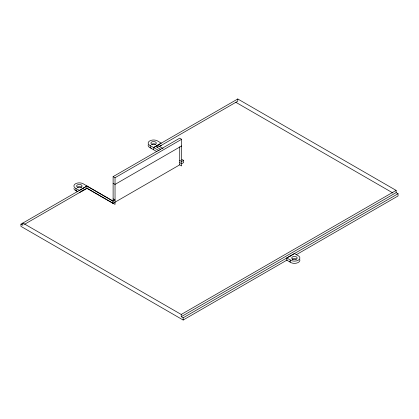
<?xml version="1.0" encoding="UTF-8"?>
<svg xmlns="http://www.w3.org/2000/svg" width="419" height="419" viewBox="0 0 419 419"><rect width="100%" height="100%" fill="white"/><g stroke="black" fill="none" stroke-linecap="round" stroke-linejoin="round"><path stroke-width="0.63" d="M289.995 256.187L294.437 253.553L298.627 255.972A5.442 3.143 0 0 1 297.946 260.398A5.442 3.143 0 0 1 290.278 260.01L286.79 257.968L286.79 260.194L290.205 262.163L290.205 259.942M287.209 259.948L183.155 320.027L20.95 226.375L20.95 224.155L87.021 186.01L79.374 190.425L75.844 188.409A5.442 3.143 0 0 1 75.169 183.983A5.442 3.143 0 0 1 82.836 183.59L113.114 201.073L113.114 176.629L179.72 138.176L181.642 139.286L181.642 165.95L179.72 164.84L112.994 203.367L86.901 188.299L86.901 186.078L112.994 201.141L115.036 199.963L113.114 198.852M153.626 149.777L153.626 147.556L161.273 143.141L157.088 140.721A5.442 3.143 0 0 0 149.421 141.114A5.442 3.143 0 0 0 150.096 145.54L159.178 150.761M79.374 192.646L87.021 188.231L115.036 204.404L115.036 177.74L181.642 139.286M153.626 147.556L237.772 98.973L396.128 190.399L396.128 192.625L181.228 316.691L181.228 314.47L396.128 190.399M24.574 224.285L87.021 188.231M159.173 146.577L237.772 101.199L237.772 98.973M181.642 145.953L115.036 184.407L113.114 183.297M179.72 162.619L181.642 163.729L183.569 162.619L183.569 160.393L181.642 161.509L179.72 160.393M181.228 316.691L183.155 317.801L398.05 193.735L398.05 195.956L296.259 254.726M158.77 146.797L161.273 145.362M286.79 257.968L290.959 255.58M156.716 145.702L157.764 145.147M82.464 188.571L83.512 188.016M81.626 191.048L83.512 190.242A5.442 3.143 0 0 0 84.277 189.545M151.296 148.2L149.138 147.158A5.442 3.143 0 0 1 148.232 144.812M77.044 191.069L74.886 190.027A5.442 3.143 0 0 1 73.917 188.498M396.128 192.625L398.05 193.735M235.845 102.309L392.964 193.018M163.028 148.536L157.476 145.33L157.476 147.556M181.904 159.435L183.569 160.393M155.554 146.441L160.807 149.478M156.957 151.699L150.217 147.807L150.217 145.582M113.114 176.629L115.036 177.74M77.913 191.802L75.965 190.676L75.965 188.45M181.228 314.47L22.872 223.044L22.872 225.265L20.95 224.155M289.513 261.54L291.325 262.786A5.442 3.143 0 0 0 297.37 262.865A5.442 3.143 0 0 0 299.81 259.67M183.155 317.801L183.155 320.027M179.72 146.786L179.72 164.84M112.994 201.141L112.994 203.367M151.668 144.241A2.724 1.571 0 0 1 155.517 144.241M77.415 187.11A2.724 1.571 0 0 1 81.695 187.434M292.095 259.429A2.724 1.571 0 0 1 296.374 259.099M152.233 144.492A2.724 1.571 0 0 0 156.313 143.13A2.724 1.571 0 0 0 152.233 141.769A2.724 1.571 0 0 0 152.233 144.492M77.981 187.361A2.724 1.571 0 0 0 82.061 185.999A2.724 1.571 0 0 0 77.981 184.638A2.724 1.571 0 0 0 77.981 187.361M292.525 259.099A2.724 1.571 0 0 0 297.081 258.397A2.724 1.571 0 0 0 293.745 256.475A2.724 1.571 0 0 0 292.525 259.099"/></g></svg>
